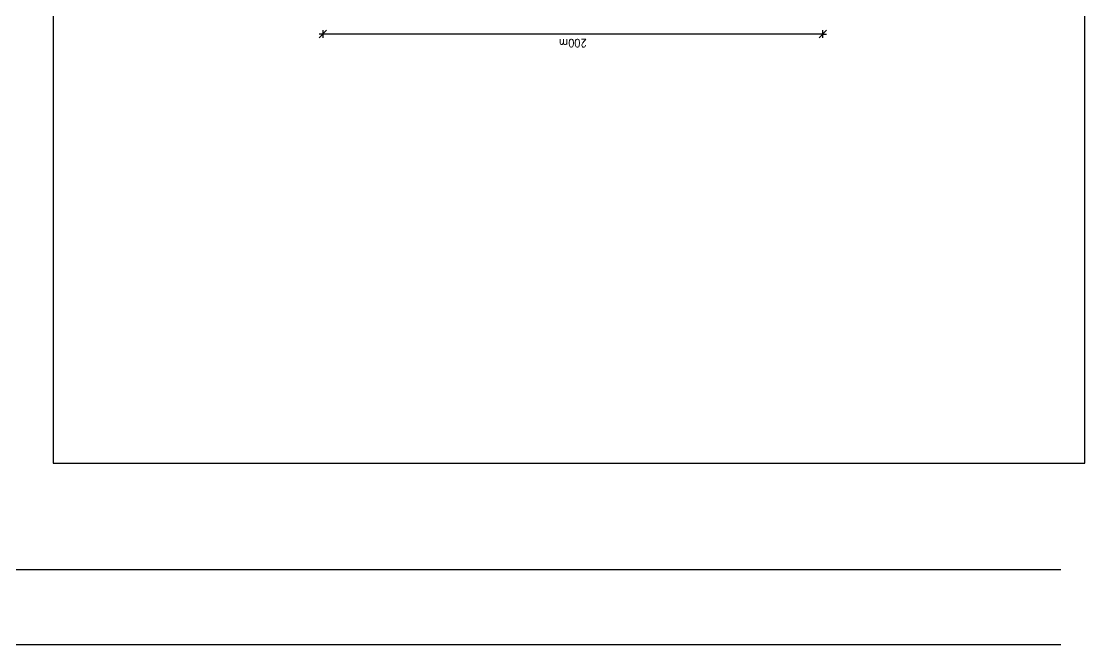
# Model space of a CAD drawing. Header units: millimetres. Extents: x -1 to 12300, y -1929 to 2470.
# Drawn here: x 8015.8 to 8441.1, y -1545.9 to -1296.5 of the extents above; entities that cross this region are included whole.
import ezdxf

# ---------------------------------------------------------------- set-up
doc = ezdxf.new("R2010")
doc.units = ezdxf.units.MM
doc.layers.get('0').update_dxf_attribs({"color": 250})
for name, color, linetype in [('01C', 250, 'Continuous'), ('01cotes', 200, 'Continuous'), ('0autopista', 200, 'Continuous')]:
    doc.layers.add(name, color=color, linetype=linetype)
doc.layers.add('viewport', color=241, linetype='Continuous', plot=False)
doc.styles.add('_FERROS', font='romans.shx', dxfattribs={"width": 0.9})
doc.dimstyles.new('_100PS1500', dxfattribs={"dimtxt": 3.2, "dimasz": 3, "dimexe": 0.18, "dimexo": 0.0625, "dimgap": 2, "dimtad": 1, "dimrnd": 0.01, "dimzin": 12, "dimdsep": 46, "dimtxsty": '_FERROS', "dimblk": 'OBLIQUE', "dimcen": 0.09, "dimdle": 0.5, "dimse1": 1, "dimse2": 1, "dimclrt": 7, "dimadec": 0, "dimazin": 0, "dimtfac": 1, "dimtix": 1, "dimtmove": 2, "dimatfit": 3, "dimldrblk": 'OBLIQUE', "dimfxl": 1, "dimtvp": 0.882353, "dimtolj": 1, "dimtzin": 0, "dimarcsym": 0})

# ---------------------------------------------------------------- blocks, each defined once
blk = doc.blocks.new('_Oblique')
for p, q in [((0, -0.5), (0, 0.5)), ((0, 0), (0.5, 0))]:
    blk.add_line(p, q)
at = {"layer": '01C', "color": 7, "linetype": 'ByBlock', "lineweight": -2}
blk.add_line((-0.5, -0.5), (0.5, 0.5), dxfattribs=at)
blk = doc.blocks.new('*D125')
at = {"layer": '01cotes', "color": 0, "lineweight": -2, "transparency": 16777216}
blk.add_line((8336.89, -1301.66), (8135.89, -1301.66), dxfattribs=at)
at = {"layer": 'DEFPOINTS', "color": 0, "transparency": 16777216}
for p in [(8136.39, -1301.66), (8136.39, -1301.66), (8336.39, -1301.66)]:
    blk.add_point(p, dxfattribs=at)
at = {"layer": '01cotes', "color": 0, "lineweight": -2, "transparency": 16777216, "xscale": 3, "yscale": 3, "zscale": 3, "rotation": 180}
blk.add_blockref('_Oblique', (8136.39, -1301.66), dxfattribs=at)
at = {"layer": '01cotes', "color": 0, "lineweight": -2, "transparency": 16777216, "xscale": 3, "yscale": 3, "zscale": 3}
blk.add_blockref('_Oblique', (8336.39, -1301.66), dxfattribs=at)
at = {"layer": '01cotes', "color": 7, "transparency": 16777216, "insert": (8236.39, -1305.26), "char_height": 3.2, "attachment_point": 5, "rotation": 180, "style": '_FERROS'}
blk.add_mtext('\\A1;200m', dxfattribs=at)

msp = doc.modelspace()

# ---------------------------------------------------------------- linework, layer by layer
at = {"layer": '0autopista'}
for p, q in [((8431.545, -1515.857), (7903.462, -1515.857)), ((8431.545, -1545.857), (7903.462, -1545.857))]:
    msp.add_line(p, q, dxfattribs=at)
at = {"layer": 'viewport'}
msp.add_lwpolyline([(8441.12, -1473.247), (8441.12, -295.747), (8028.62, -295.747), (8028.62, -1473.247)], close=True, dxfattribs=at)

# ---------------------------------------------------------------- dimensions: what is measured, and where the dimension line sits
at = {"layer": '01cotes'}
dim = msp.add_linear_dim(base=(8136.39, -1301.656), p1=(8336.39, -1301.656), p2=(8136.39, -1301.656), angle=180, dimstyle='_100PS1500', override={"dimpost": 'm'}, dxfattribs=at)
dim.commit()
dim.dimension.update_dxf_attribs({"geometry": '*D125', "text_midpoint": (8236.39, -1305.256)})

doc.saveas('drawing.dxf')
